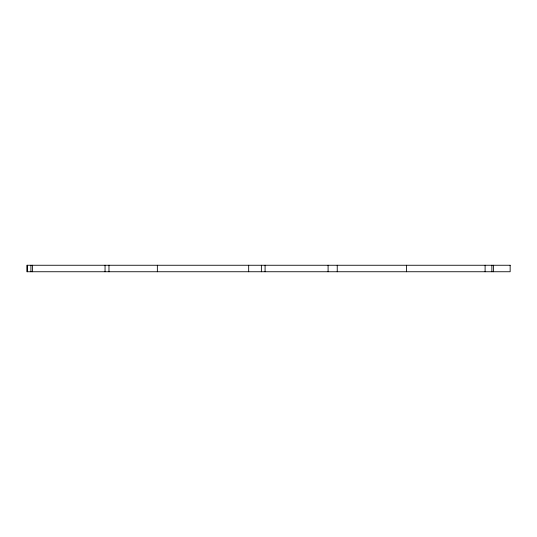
<?xml version="1.0" encoding="UTF-8"?>
<svg xmlns="http://www.w3.org/2000/svg" width="537" height="537" viewBox="0 0 537 537"><rect width="100%" height="100%" fill="white"/><g stroke="black" fill="none" stroke-linecap="round" stroke-linejoin="round"><path stroke-width="0.81" d="M493.49 265.258L493.49 271.742M491.872 265.258L491.872 271.742M485.112 265.258L485.106 271.742M406.576 265.258L406.576 271.742M337.236 265.258L337.236 271.742M328.094 265.258L328.094 271.742M265.083 265.258L265.083 271.742M261.378 265.258L261.378 271.742M248.678 265.258L248.678 271.742M157.354 265.258L157.354 271.742M108.971 265.258L108.971 271.742M105.051 265.258L105.051 271.742M32.421 265.258L32.415 271.742M30.924 265.258L30.924 271.742M27.434 265.258L27.434 271.742M510.15 265.258L26.85 265.258L26.85 271.742L510.15 271.742L510.15 265.258"/></g></svg>
